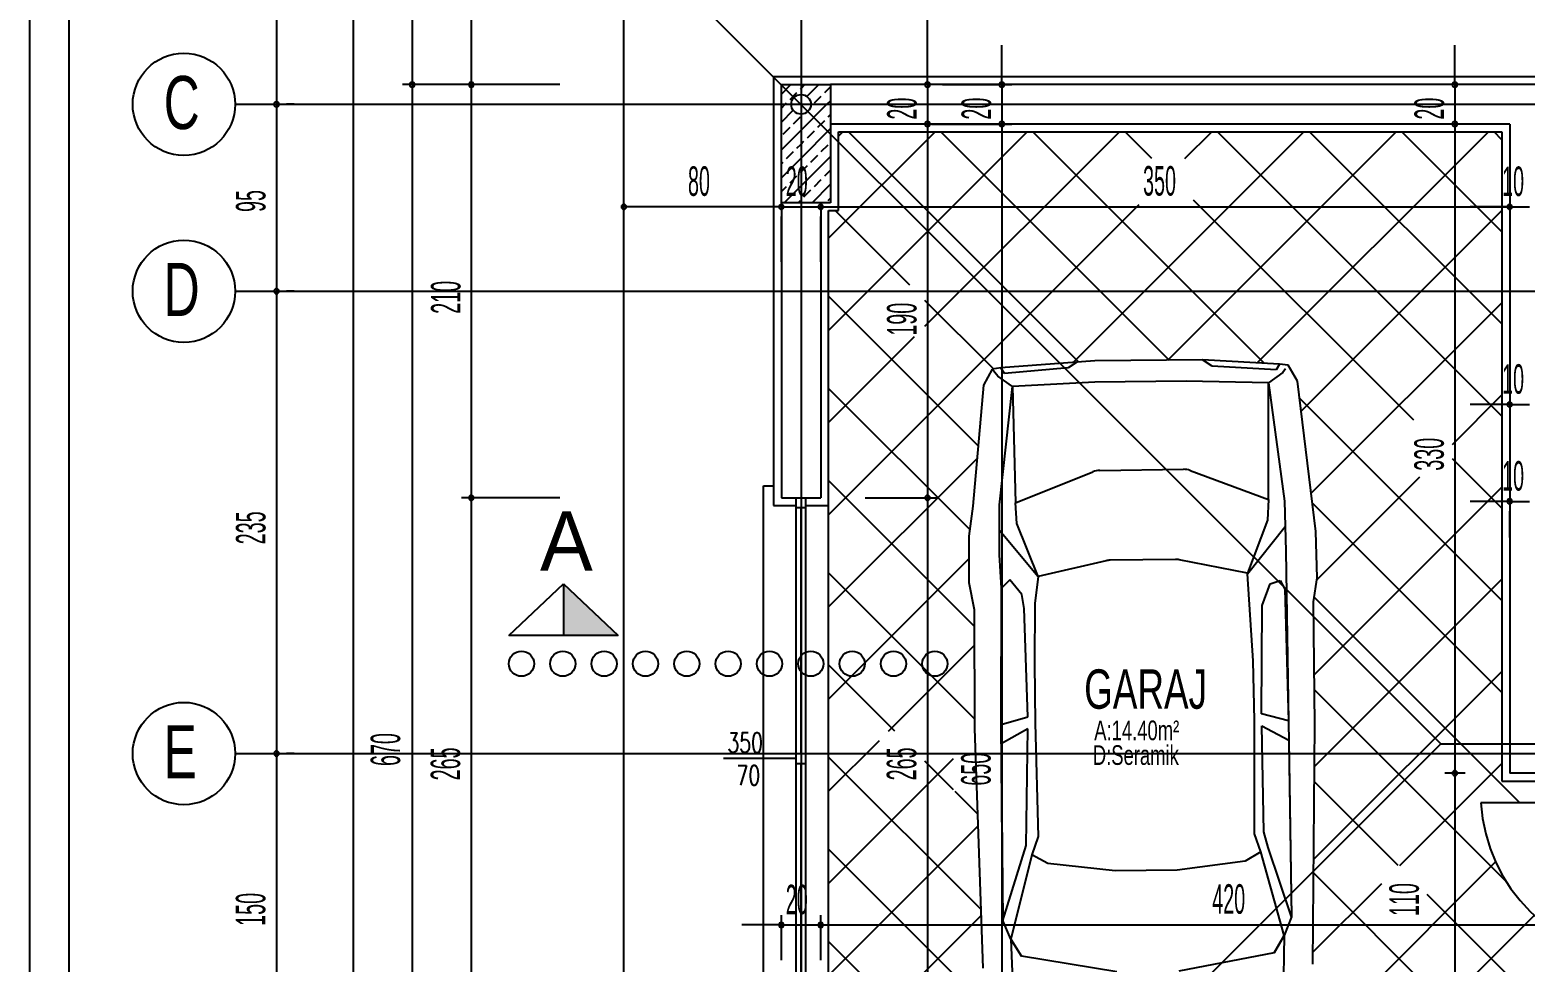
# Model space of a CAD drawing. Extents: x 3907.4 to 3911.57, y -3054.42 to -3053.7.
# Drawn here: x 3907.9346 to 3908.0865, y -3054.2312 to -3054.1365 of the extents above; entities that cross this region are included whole.
import ezdxf
from ezdxf.enums import TextEntityAlignment as Align

# ---------------------------------------------------------------- set-up
doc = ezdxf.new("R2010")
doc.units = 0
doc.header["$LTSCALE"] = 2
doc.header["$MEASUREMENT"] = 0
for name, pattern in [('ACAD_ISO03W100', [30, 12, -18]), ('ACAD_ISO07W100', [3.5, 0.5, -3]), ('ACAD_ISO10W100', [18, 12, -3, 0, -3])]:
    doc.linetypes.add(name, pattern=pattern)
doc.layers.get('0').update_dxf_attribs({"linetype": 'CONTINUOUS'})
for name, color, linetype in [('AKS', 11, 'CONTINUOUS'), ('DOĞRAMA', 2, 'CONTINUOUS'), ('DUVAR', 7, 'CONTINUOUS'), ('KOLON', 3, 'CONTINUOUS'), ('KOLTAR', 9, 'CONTINUOUS'), ('MB', 11, 'CONTINUOUS'), ('OLÇÜ', 6, 'CONTINUOUS'), ('SıVA', 6, 'CONTINUOUS'), ('TARAMA', 9, 'CONTINUOUS'), ('TEFRIŞ', 32, 'CONTINUOUS'), ('TEXT', 11, 'CONTINUOUS'), ('ÇATI', 7, 'CONTINUOUS')]:
    doc.layers.add(name, color=color, linetype=linetype)
doc.styles.add('DETAY', font='stylu.ttf', dxfattribs={"width": 0.7, "height": 13})
doc.styles.add('İSİM', font='comicbd.ttf')
doc.styles.add('KAPı-PEN', font='simplex.shx', dxfattribs={"width": 0.7, "height": 10})
doc.styles.add('MAHAL', font='stylu.ttf', dxfattribs={"width": 0.7, "height": 20})
doc.styles.add('ÖLÇÜ', font='stylu.ttf', dxfattribs={"width": 0.5})

msp = doc.modelspace()

# ---------------------------------------------------------------- hatches: boundary and pattern name
at = {"layer": 'TEXT'}
msp.add_hatch(color=256, dxfattribs=at).paths.add_polyline_path([(3907.988838486721, -3054.198015564022), (3907.994394329501, -3054.198015564022), (3907.988838486721, -3054.19277136427)])

# ---------------------------------------------------------------- linework, layer by layer
at = {"color": 0, "linetype": 'ByBlock'}
for centre, start, end in [((3907.973466956267, -3054.14202954204), 90, 270), ((3907.973466956267, -3054.14202954204), 90, 270), ((3907.973466956267, -3054.14202954204), 270, 90), ((3907.973466956267, -3054.14202954204), 270, 90), ((3907.979466956267, -3054.14202954204), 90, 270), ((3907.979466956267, -3054.14202954204), 90, 270), ((3907.979466956267, -3054.14202954204), 270, 90), ((3907.979466956267, -3054.14202954204), 270, 90), ((3908.025811377274, -3054.14202954204), 90, 270), ((3908.025811377274, -3054.14202954204), 90, 270), ((3908.025811377274, -3054.14202954204), 270, 90), ((3908.025811377274, -3054.14202954204), 270, 90), ((3908.033374437307, -3054.14202954204), 90, 270), ((3908.033374437307, -3054.14202954204), 270, 90), ((3908.079393063937, -3054.14202954204), 90, 270), ((3908.079393063937, -3054.14202954204), 270, 90), ((3907.959684897165, -3054.14402954204), 90, 270), ((3907.959684897165, -3054.14402954204), 90, 270), ((3907.959684897165, -3054.14402954204), 270, 90), ((3907.959684897165, -3054.14402954204), 270, 90), ((3908.025811377274, -3054.14602954204), 90, 270), ((3908.025811377274, -3054.14602954204), 90, 270), ((3908.025811377274, -3054.14602954204), 270, 90), ((3908.025811377274, -3054.14602954204), 270, 90), ((3908.033374437307, -3054.14602954204), 90, 270), ((3908.033374437307, -3054.14602954204), 90, 270), ((3908.033374437307, -3054.14602954204), 270, 90), ((3908.033374437307, -3054.14602954204), 270, 90), ((3908.079393063937, -3054.14602954204), 90, 270), ((3908.079393063937, -3054.14602954204), 90, 270), ((3908.079393063937, -3054.14602954204), 270, 90), ((3908.079393063937, -3054.14602954204), 270, 90), ((3907.994969865261, -3054.154447373722), 0, 180), ((3907.994969865261, -3054.154447373722), 180, 0), ((3908.010969865261, -3054.154447373722), 0, 180), ((3908.010969865261, -3054.154447373722), 0, 180), ((3908.010969865261, -3054.154447373722), 180, 0), ((3908.010969865261, -3054.154447373722), 180, 0), ((3908.014969865261, -3054.154447373722), 0, 180), ((3908.014969865261, -3054.154447373722), 0, 180), ((3908.014969865261, -3054.154447373722), 180, 0), ((3908.014969865261, -3054.154447373722), 180, 0), ((3908.084969865261, -3054.154447373722), 0, 180), ((3908.084969865261, -3054.154447373722), 0, 180), ((3908.084969865261, -3054.154447373722), 180, 0), ((3908.084969865261, -3054.154447373722), 180, 0), ((3907.959684897165, -3054.16302954204), 90, 270), ((3907.959684897165, -3054.16302954204), 90, 270), ((3907.959684897165, -3054.16302954204), 270, 90), ((3907.959684897165, -3054.16302954204), 270, 90), ((3908.084969865261, -3054.174548055858), 0, 180), ((3908.084969865261, -3054.174548055858), 180, 0), ((3907.979466956267, -3054.18402954204), 90, 270), ((3907.979466956267, -3054.18402954204), 90, 270), ((3907.979466956267, -3054.18402954204), 270, 90), ((3907.979466956267, -3054.18402954204), 270, 90), ((3908.025811377274, -3054.18402954204), 90, 270), ((3908.025811377274, -3054.18402954204), 90, 270), ((3908.025811377274, -3054.18402954204), 270, 90), ((3908.025811377274, -3054.18402954204), 270, 90), ((3908.084969865261, -3054.184396502022), 0, 180), ((3908.084969865261, -3054.184396502022), 180, 0), ((3907.959684897165, -3054.21002954204), 90, 270), ((3907.959684897165, -3054.21002954204), 90, 270), ((3907.959684897165, -3054.21002954204), 270, 90), ((3907.959684897165, -3054.21002954204), 270, 90), ((3908.079393063937, -3054.21202954204), 90, 270), ((3908.079393063937, -3054.21202954204), 90, 270), ((3908.079393063937, -3054.21202954204), 270, 90), ((3908.079393063937, -3054.21202954204), 270, 90), ((3908.010969865261, -3054.227459221437), 0, 180), ((3908.010969865261, -3054.227459221437), 180, 0), ((3908.014969865261, -3054.227459221437), 0, 180), ((3908.014969865261, -3054.227459221437), 0, 180), ((3908.014969865261, -3054.227459221437), 180, 0), ((3908.014969865261, -3054.227459221437), 180, 0)]:
    msp.add_arc(centre, 0.00025, start, end, dxfattribs=at)
at = {"layer": 'AKS', "linetype": 'ACAD_ISO10W100'}
for p, q in [((3908.012969865261, -3053.717968091759), (3908.012969865261, -3054.27602954204)), ((3907.955466956267, -3054.14402954204), (3908.330969865261, -3054.14402954204)), ((3907.955466956267, -3054.16302954204), (3908.330969865261, -3054.16302954204)), ((3907.955466956267, -3054.21002954204), (3908.146969865261, -3054.21002954204))]:
    msp.add_line(p, q, dxfattribs=at)
at = {"layer": 'AKS', "color": 6}
for p, q in [((3907.959684897165, -3054.04402954204), (3907.959684897165, -3054.14402954204)), ((3907.959684897165, -3054.14402954204), (3907.959684897165, -3054.16302954204)), ((3907.961466956267, -3054.14402954204), (3907.960684897165, -3054.14402954204)), ((3907.961466956267, -3054.14402954204), (3907.960684897165, -3054.14402954204)), ((3907.959684897165, -3054.16302954204), (3907.959684897165, -3054.21002954204)), ((3907.961466956267, -3054.16302954204), (3907.960684897165, -3054.16302954204)), ((3907.961466956267, -3054.16302954204), (3907.960684897165, -3054.16302954204)), ((3907.959684897165, -3054.21002954204), (3907.959684897165, -3054.24002954204)), ((3907.961466956267, -3054.21002954204), (3907.960684897165, -3054.21002954204)), ((3907.961466956267, -3054.21002954204), (3907.960684897165, -3054.21002954204))]:
    msp.add_line(p, q, dxfattribs=at)
at = {"layer": 'AKS'}
for centre, radius in [((3907.950266956267, -3054.14402954204), 0.005200000000000001), ((3908.012969865261, -3054.14402954204), 0.001), ((3907.950266956267, -3054.16302954204), 0.005200000000000001), ((3907.950266956267, -3054.21002954204), 0.005200000000000001)]:
    msp.add_circle(centre, radius, dxfattribs=at)
at = {"layer": 'DOĞRAMA'}
for p, q in [((3908.009169951851, -3054.238023657439), (3908.009169951851, -3054.182823657439)), ((3908.009169951851, -3054.182823657439), (3908.010169865261, -3054.182823657439)), ((3908.012469865261, -3054.23702954204), (3908.012469865261, -3054.18402954204)), ((3908.013469865261, -3054.23702954204), (3908.013469865261, -3054.18402954204)), ((3908.012469865261, -3054.18502954204), (3908.013469865261, -3054.18502954204)), ((3908.012969865261, -3054.21003262708), (3908.012969865261, -3054.18502954204)), ((3908.015769865261, -3054.23622954204), (3908.015769865261, -3054.18482954204)), ((3908.012469865261, -3054.21003262708), (3908.013469865261, -3054.21003262708)), ((3908.012469865261, -3054.21052954204), (3908.005092760672, -3054.21052954204)), ((3908.012469865261, -3054.211032627079), (3908.013469865261, -3054.211032627079)), ((3908.012969865261, -3054.23602954204), (3908.012969865261, -3054.211032627079))]:
    msp.add_line(p, q, dxfattribs=at)
at = {"layer": 'DOĞRAMA', "linetype": 'ACAD_ISO07W100'}
msp.add_line((3908.098170687792, -3054.21502954204), (3908.082048046212, -3054.21502954204), dxfattribs=at)
msp.add_arc((3908.099087538742, -3054.213982551727), 0.01707162834610178, 183.5161141898531, 266.9213847279347, dxfattribs=at)
at = {"layer": 'DUVAR'}
for p, q in [((3908.100969865261, -3054.14202954204), (3908.015969865261, -3054.14202954204)), ((3908.084969865261, -3054.14602954204), (3908.015969865261, -3054.14602954204)), ((3908.084969865261, -3054.14602954204), (3908.032969865261, -3054.14602954204)), ((3908.084969865261, -3054.14602954204), (3908.084969865261, -3054.21202954204)), ((3908.010969865261, -3054.15402954204), (3908.010969865261, -3054.18402954204)), ((3908.014969865261, -3054.15402954204), (3908.014969865261, -3054.18402954204)), ((3908.010969865261, -3054.18402954204), (3908.014969865261, -3054.18402954204)), ((3908.098969865261, -3054.21202954204), (3908.084969865261, -3054.21202954204))]:
    msp.add_line(p, q, dxfattribs=at)
at = {"layer": 'KOLON'}
for p, q in [((3908.010969865261, -3054.14202954204), (3908.015969865261, -3054.14202954204)), ((3908.010969865261, -3054.15402954204), (3908.010969865261, -3054.14202954204)), ((3908.015969865261, -3054.14202954204), (3908.015969865261, -3054.15402954204)), ((3908.015969865261, -3054.15402954204), (3908.010969865261, -3054.15402954204))]:
    msp.add_line(p, q, dxfattribs=at)
at = {"layer": 'KOLTAR'}
for p, q in [((3908.010969865261, -3054.143002701791), (3908.011943025012, -3054.14202954204)), ((3908.01184936653, -3054.143537414083), (3908.012556473311, -3054.142830307302)), ((3908.012910026701, -3054.142476753911), (3908.012969865261, -3054.142416915351)), ((3908.012969865261, -3054.142416915351), (3908.013357238573, -3054.14202954204)), ((3908.013570771589, -3054.143230222588), (3908.014771452137, -3054.14202954204)), ((3908.014324240264, -3054.143890967473), (3908.015031347045, -3054.143183860692)), ((3908.015384900435, -3054.142830307302), (3908.015969865261, -3054.142245342476)), ((3908.010969865261, -3054.144416915351), (3908.011357238573, -3054.14402954204)), ((3908.010969865261, -3054.145831128916), (3908.01217054581, -3054.144630448367)), ((3908.011357238573, -3054.14402954204), (3908.011495813139, -3054.143890967473)), ((3908.012969865261, -3054.146659556041), (3908.015599879262, -3054.14402954204)), ((3908.013938954246, -3054.144276253492), (3908.013970686873, -3054.144244520864)), ((3908.015599879262, -3054.14402954204), (3908.015969865261, -3054.143659556041)), ((3908.01220291992, -3054.146012287817), (3908.012910026701, -3054.145305181036)), ((3908.014677793654, -3054.146365841208), (3908.015384900435, -3054.145658734426)), ((3908.015738453826, -3054.145305181036), (3908.015969865261, -3054.145073769601)), ((3908.010969865261, -3054.148659556041), (3908.012969865261, -3054.146659556041)), ((3908.011142259748, -3054.147072947989), (3908.01184936653, -3054.146365841208)), ((3908.012969865261, -3054.149487983166), (3908.015969865261, -3054.146487983166)), ((3908.012969865261, -3054.148073769601), (3908.013263580092, -3054.14778005477)), ((3908.013617133483, -3054.147426501379), (3908.014324240264, -3054.146719394598)), ((3908.011495813139, -3054.149547821723), (3908.01220291992, -3054.148840714942)), ((3908.012556473311, -3054.148487161551), (3908.012969865261, -3054.148073769601)), ((3908.013970686873, -3054.149901375114), (3908.014677793654, -3054.149194268332)), ((3908.015031347045, -3054.148840714942), (3908.015738453826, -3054.148133608161)), ((3908.010969865261, -3054.151487983166), (3908.012969865261, -3054.149487983166)), ((3908.010969865261, -3054.150073769601), (3908.011142259748, -3054.149901375114)), ((3908.012969865261, -3054.15231641029), (3908.015969865261, -3054.14931641029)), ((3908.012969865261, -3054.150902196725), (3908.013617133483, -3054.150254928504)), ((3908.015384900435, -3054.151315588676), (3908.015969865261, -3054.15073062385)), ((3908.011256733511, -3054.15402954204), (3908.012969865261, -3054.15231641029)), ((3908.01184936653, -3054.152022695457), (3908.012556473311, -3054.151315588676)), ((3908.012910026701, -3054.150962035285), (3908.012969865261, -3054.150902196725)), ((3908.014085160636, -3054.15402954204), (3908.015969865261, -3054.152144837415)), ((3908.014324240264, -3054.152376248848), (3908.015031347045, -3054.151669142067)), ((3908.010969865261, -3054.152902196725), (3908.011495813139, -3054.152376248848)), ((3908.012670947071, -3054.15402954204), (3908.012910026701, -3054.15379046241)), ((3908.013263580092, -3054.15343690902), (3908.013970686873, -3054.152729802238)), ((3908.015738453826, -3054.15379046241), (3908.015969865261, -3054.153559050975))]:
    msp.add_line(p, q, dxfattribs=at)
at = {"layer": 'MB', "color": 3}
msp.add_line((3907.994969865261, -3054.29202954204), (3907.994969865261, -3054.12602954204), dxfattribs=at)
at = {"layer": 'OLÇÜ', "color": 6}
for p, q in [((3907.967466956266, -3053.98202954204), (3907.967466956266, -3054.27602954204)), ((3907.973466956267, -3054.04202954204), (3907.973466956267, -3054.14202954204)), ((3907.979466956267, -3054.11902954204), (3907.979466956267, -3054.14202954204)), ((3908.025811377274, -3054.14202954204), (3908.025811377274, -3054.12602954204)), ((3908.025811377274, -3054.14202954204), (3908.025811377274, -3054.13802954204)), ((3908.033374437307, -3054.14202954204), (3908.033374437307, -3054.13802954204)), ((3908.079393063937, -3054.14202954204), (3908.079393063937, -3054.13802954204)), ((3907.982466956267, -3054.14202954204), (3907.972466956267, -3054.14202954204)), ((3907.982466956267, -3054.14202954204), (3907.972466956267, -3054.14202954204)), ((3907.973466956267, -3054.14202954204), (3907.973466956267, -3054.27602954204)), ((3907.988466956267, -3054.14202954204), (3907.978466956266, -3054.14202954204)), ((3907.988466956267, -3054.14202954204), (3907.978466956266, -3054.14202954204)), ((3907.979466956267, -3054.14202954204), (3907.979466956267, -3054.18402954204)), ((3908.025811377274, -3054.14202954204), (3908.025811377274, -3054.14602954204)), ((3908.028930657144, -3054.14202954204), (3908.026811377274, -3054.14202954204)), ((3908.028930657144, -3054.14202954204), (3908.026811377274, -3054.14202954204)), ((3908.027337697508, -3054.14202954204), (3908.034374437307, -3054.14202954204)), ((3908.033374437307, -3054.14202954204), (3908.033374437307, -3054.14602954204)), ((3908.078598379177, -3054.14202954204), (3908.078393063936, -3054.14202954204)), ((3908.079393063937, -3054.14202954204), (3908.079393063937, -3054.14602954204)), ((3908.025811377274, -3054.14602954204), (3908.025811377274, -3054.18402954204)), ((3908.025811377274, -3054.14602954204), (3908.025811377274, -3054.15002954204)), ((3908.026233407767, -3054.14602954204), (3908.034374437307, -3054.14602954204)), ((3908.026233407767, -3054.14602954204), (3908.034374437307, -3054.14602954204)), ((3908.028930657144, -3054.14602954204), (3908.026811377274, -3054.14602954204)), ((3908.028930657144, -3054.14602954204), (3908.026811377274, -3054.14602954204)), ((3908.033374437307, -3054.14602954204), (3908.033374437307, -3054.27602954204)), ((3908.033374437307, -3054.14602954204), (3908.033374437307, -3054.15002954204)), ((3908.078598379177, -3054.14602954204), (3908.078393063936, -3054.14602954204)), ((3908.078598379177, -3054.14602954204), (3908.078393063936, -3054.14602954204)), ((3908.079393063937, -3054.14602954204), (3908.079393063937, -3054.21202954204)), ((3908.079393063937, -3054.14602954204), (3908.079393063937, -3054.15002954204)), ((3908.084969865261, -3054.150475386296), (3908.084969865261, -3054.153447373722)), ((3908.084969865261, -3054.150475386296), (3908.084969865261, -3054.153447373722)), ((3907.994969865261, -3054.155322048669), (3907.994969865261, -3054.153447373722)), ((3908.010969865261, -3054.154447373722), (3907.994969865261, -3054.154447373722)), ((3908.010969865261, -3054.154447373722), (3908.006969865261, -3054.154447373722)), ((3908.010969865261, -3054.154447373722), (3908.014969865261, -3054.154447373722)), ((3908.014969865261, -3054.154447373722), (3908.018969865261, -3054.154447373722)), ((3908.014969865261, -3054.154447373722), (3908.084969865261, -3054.154447373722)), ((3908.084969865261, -3054.154447373722), (3908.080969865261, -3054.154447373722)), ((3908.084969865261, -3054.154447373722), (3908.086969865261, -3054.154447373722)), ((3908.010969865261, -3054.16002954204), (3908.010969865261, -3054.155447373722)), ((3908.010969865261, -3054.16002954204), (3908.010969865261, -3054.155447373722)), ((3908.014969865261, -3054.16002954204), (3908.014969865261, -3054.155447373722)), ((3908.014969865261, -3054.16002954204), (3908.014969865261, -3054.155447373722)), ((3908.084969865261, -3054.171870712699), (3908.084969865261, -3054.175548055859)), ((3908.084969865261, -3054.174548055858), (3908.080969865261, -3054.174548055858)), ((3908.084969865261, -3054.174548055858), (3908.086969865261, -3054.174548055858)), ((3907.988466956267, -3054.18402954204), (3907.978466956266, -3054.18402954204)), ((3907.988466956267, -3054.18402954204), (3907.978466956266, -3054.18402954204)), ((3907.979466956267, -3054.18402954204), (3907.979466956267, -3054.23702954204)), ((3908.019469865261, -3054.18402954204), (3908.026811377274, -3054.18402954204)), ((3908.019469865261, -3054.18402954204), (3908.026811377274, -3054.18402954204)), ((3908.025811377274, -3054.18402954204), (3908.025811377274, -3054.23702954204)), ((3908.084969865261, -3054.184396502022), (3908.080969865261, -3054.184396502022)), ((3908.084969865261, -3054.184396502022), (3908.086969865261, -3054.184396502022)), ((3908.084969865261, -3054.188055174654), (3908.084969865261, -3054.185396502022)), ((3908.080437193792, -3054.21202954204), (3908.078393063936, -3054.21202954204)), ((3908.080437193792, -3054.21202954204), (3908.078393063936, -3054.21202954204)), ((3908.079393063937, -3054.21202954204), (3908.079393063937, -3054.23402954204)), ((3908.010969865261, -3054.23102954204), (3908.010969865261, -3054.226459221436)), ((3908.014969865261, -3054.23102954204), (3908.014969865261, -3054.226459221436)), ((3908.014969865261, -3054.23102954204), (3908.014969865261, -3054.226459221436)), ((3908.010969865261, -3054.227459221437), (3908.006969865261, -3054.227459221437)), ((3908.010969865261, -3054.227459221437), (3908.014969865261, -3054.227459221437)), ((3908.014969865261, -3054.227459221437), (3908.098969865261, -3054.227459221437)), ((3908.014969865261, -3054.227459221437), (3908.018969865261, -3054.227459221437))]:
    msp.add_line(p, q, dxfattribs=at)
at = {"layer": 'SıVA'}
for p, q in [((3908.016769865261, -3054.14122954204), (3908.010169865261, -3054.14122954204)), ((3908.010169865261, -3054.14122954204), (3908.010169865261, -3054.15482954204)), ((3908.101769865261, -3054.14122954204), (3908.015169865261, -3054.14122954204)), ((3908.016769865261, -3054.14682954204), (3908.084169865261, -3054.14682954204)), ((3908.016769865261, -3054.15482954204), (3908.016769865261, -3054.14682954204)), ((3908.084169865261, -3054.14682954204), (3908.084169865261, -3054.21282954204)), ((3908.010169865261, -3054.15322954204), (3908.010169865261, -3054.18482954204)), ((3908.015769865261, -3054.15482954204), (3908.016769865261, -3054.15482954204)), ((3908.015769865261, -3054.18482954204), (3908.015769865261, -3054.15482954204)), ((3908.010169865261, -3054.18482954204), (3908.012469865261, -3054.18482954204)), ((3908.013469865261, -3054.18482954204), (3908.015769865261, -3054.18482954204)), ((3908.084169865261, -3054.21282954204), (3908.098169865261, -3054.21282954204))]:
    msp.add_line(p, q, dxfattribs=at)
at = {"layer": 'TARAMA'}
for p, q in [((3908.015769865261, -3054.157648138274), (3908.026588461495, -3054.14682954204)), ((3908.015769865261, -3054.167017303125), (3908.035957626346, -3054.14682954204)), ((3908.016769865261, -3054.147278973423), (3908.017219296644, -3054.14682954204)), ((3908.041190511713, -3054.170226908834), (3908.017793144918, -3054.14682954204)), ((3908.025561377274, -3054.166594955962), (3908.045326791197, -3054.14682954204)), ((3908.050367579291, -3054.170034811562), (3908.027162309769, -3054.14682954204)), ((3908.060065653731, -3054.170363721152), (3908.03653147462, -3054.14682954204)), ((3908.040626058734, -3054.170268604204), (3908.064065120898, -3054.14682954204)), ((3908.048616933817, -3054.149545836387), (3908.04590063947, -3054.14682954204)), ((3908.050227698829, -3054.17003612896), (3908.073434285749, -3054.14682954204)), ((3908.0519796617, -3054.149545836387), (3908.054695956047, -3054.14682954204)), ((3908.084169865261, -3054.17572960298), (3908.055269804321, -3054.14682954204)), ((3908.059312401438, -3054.170320591201), (3908.082803450599, -3054.14682954204)), ((3908.084169865261, -3054.166360438129), (3908.064638969172, -3054.14682954204)), ((3908.084169865261, -3054.156991273278), (3908.074008134023, -3054.14682954204)), ((3908.084169865261, -3054.147622108428), (3908.083377298874, -3054.14682954204)), ((3908.075220881052, -3054.176149783621), (3908.05284962368, -3054.153778526249)), ((3908.015769865261, -3054.185755632826), (3908.047328124365, -3054.154197373722)), ((3908.024010510082, -3054.162416072055), (3908.016423980067, -3054.15482954204)), ((3908.063774803137, -3054.175227354353), (3908.084169865261, -3054.154832292229)), ((3908.03096398968, -3054.178738716503), (3908.015769865261, -3054.163544592084)), ((3908.032514579767, -3054.170920141739), (3908.025561377274, -3054.163966939246)), ((3908.064799853666, -3054.183571468675), (3908.084169865261, -3054.16420145708)), ((3908.015769865261, -3054.176386467975), (3908.024513321211, -3054.167643012025)), ((3908.030106577823, -3054.187250469496), (3908.015769865261, -3054.172913756935)), ((3908.079143063936, -3054.178597423255), (3908.084169865261, -3054.173570621931)), ((3908.084169865261, -3054.194467932681), (3908.063613115214, -3054.173911182635)), ((3908.015769865261, -3054.195124797677), (3908.030849285676, -3054.180045377262)), ((3908.084169865261, -3054.185098767831), (3908.079143063936, -3054.180071966506)), ((3908.030564409176, -3054.1970774657), (3908.015769865261, -3054.182282921786)), ((3908.065373711661, -3054.19236677553), (3908.075831186733, -3054.181909300459)), ((3908.065122461702, -3054.20198719034), (3908.084169865261, -3054.182939786781)), ((3908.084169865261, -3054.203837097532), (3908.064925286777, -3054.184592519048)), ((3908.015769865261, -3054.204493962528), (3908.03001467602, -3054.190249151769)), ((3908.030603492944, -3054.206485714319), (3908.015769865261, -3054.191652086636)), ((3908.065149429706, -3054.211329387187), (3908.084169865261, -3054.192308951632)), ((3908.085993144919, -3054.21502954204), (3908.065100663554, -3054.194137060676)), ((3908.02186845792, -3054.207764534719), (3908.030572646463, -3054.199060346177)), ((3908.022513148494, -3054.207764534719), (3908.015769865261, -3054.201021251487)), ((3908.065067154645, -3054.220780827099), (3908.084169865261, -3054.201678116483)), ((3908.084587493078, -3054.22299305505), (3908.065142379721, -3054.203547941693)), ((3908.015769865261, -3054.213863127378), (3908.020931801871, -3054.208701190768)), ((3908.031237089029, -3054.225857640106), (3908.015769865261, -3054.210390416338)), ((3908.015769865261, -3054.223232292229), (3908.028472899971, -3054.210529257519)), ((3908.028472899971, -3054.213724286197), (3908.025561377274, -3054.2108127635)), ((3908.07380107454, -3054.221416072055), (3908.084169865261, -3054.211047281333)), ((3908.073641345231, -3054.221416072055), (3908.065135666997, -3054.21291039382)), ((3908.030904910927, -3054.216156297153), (3908.028640344687, -3054.213891730913)), ((3908.015769865261, -3054.23260145708), (3908.030948284661, -3054.21742303768)), ((3908.031494384827, -3054.235484100754), (3908.015769865261, -3054.219759581189)), ((3908.064875406985, -3054.23971090446), (3908.083544028967, -3054.221042282478)), ((3908.084169865261, -3054.241313756935), (3908.065054811987, -3054.222198703661)), ((3908.064984879583, -3054.230232267012), (3908.071981643731, -3054.223235502863)), ((3908.085454815217, -3054.23322954204), (3908.076589257201, -3054.224363984024)), ((3908.015769865261, -3054.24197062193), (3908.031258468033, -3054.226482019158)), ((3908.065100845623, -3054.248854630673), (3908.087461644243, -3054.226493832052)), ((3908.030541269388, -3054.243900150166), (3908.015769865261, -3054.229128746039))]:
    msp.add_line(p, q, dxfattribs=at)
at = {"layer": 'TEFRIŞ'}
for p, q in [((3908.042830021741, -3054.17010580047), (3908.033270340181, -3054.170811961076)), ((3908.041077040175, -3054.170164728844), (3908.040107007859, -3054.170832506931)), ((3908.053762872946, -3054.1700028346), (3908.042830021741, -3054.17010580047)), ((3908.061583547521, -3054.170450633179), (3908.053762872946, -3054.1700028346)), ((3908.054749630692, -3054.170645640496), (3908.053762872946, -3054.1700028346)), ((3908.061583547521, -3054.170450633179), (3908.061239629425, -3054.171025408731)), ((3908.062472531172, -3054.170554050086), (3908.061583547521, -3054.170450633179)), ((3908.063400464278, -3054.172180161895), (3908.062472531172, -3054.170554050086)), ((3908.032390126597, -3054.17093795615), (3908.031503993211, -3054.172587218739)), ((3908.033270340181, -3054.170811961076), (3908.032390126597, -3054.17093795615)), ((3908.032672027575, -3054.171306934106), (3908.032390126597, -3054.17093795615)), ((3908.032953928552, -3054.171675912061), (3908.032672027575, -3054.171306934106)), ((3908.034443493272, -3054.172700642527), (3908.032953928552, -3054.171675912061)), ((3908.03362881424, -3054.17137777283), (3908.033270340181, -3054.170811961076)), ((3908.040107007859, -3054.170832506931), (3908.03362881424, -3054.17137777283)), ((3908.061239629425, -3054.171025408731), (3908.054749630692, -3054.170645640496)), ((3908.061927745079, -3054.171306153592), (3908.060464477286, -3054.172342017861)), ((3908.062200138125, -3054.170930101839), (3908.061927745079, -3054.171306153592)), ((3908.031503993211, -3054.172587218739), (3908.030423465674, -3054.184896143302)), ((3908.033139515764, -3054.184729717694), (3908.034443493272, -3054.172700642527)), ((3908.042808970044, -3054.172279193281), (3908.034443493272, -3054.172700642527)), ((3908.034443493272, -3054.172700642527), (3908.034751833835, -3054.184530013727)), ((3908.052091308543, -3054.1721607338), (3908.042808970044, -3054.172279193281)), ((3908.060464477286, -3054.172342017861), (3908.052091308543, -3054.1721607338)), ((3908.060458455223, -3054.184201950597), (3908.060464477286, -3054.172342017861)), ((3908.060464477286, -3054.172342017861), (3908.062075344544, -3054.184360444017)), ((3908.06527870559, -3054.187469418183), (3908.063400464278, -3054.172180161895)), ((3908.043313481131, -3054.181242140428), (3908.051815691448, -3054.181133636798)), ((3908.034751833835, -3054.184530013727), (3908.042631779821, -3054.181377944205)), ((3908.052500636386, -3054.181251999689), (3908.060458455223, -3054.184201950597)), ((3908.060458455223, -3054.184201950597), (3908.060371061285, -3054.186311835196)), ((3908.030423465674, -3054.184896143302), (3908.030016537351, -3054.187919427429)), ((3908.033138064927, -3054.187320023181), (3908.033139515764, -3054.184729717694)), ((3908.034893042453, -3054.186636980944), (3908.034751833835, -3054.184530013727)), ((3908.062075344544, -3054.184360444017), (3908.062211935995, -3054.189467720152)), ((3908.037054810391, -3054.192030769984), (3908.034893042453, -3054.186636980944)), ((3908.060371061285, -3054.186311835196), (3908.058346826582, -3054.191694980365)), ((3908.058347644032, -3054.191759034793), (3908.062142898138, -3054.186949868883)), ((3908.030016537351, -3054.187919427429), (3908.030012773431, -3054.19263051805)), ((3908.033133303789, -3054.189838816259), (3908.033138064927, -3054.187320023181)), ((3908.033138064927, -3054.187320023181), (3908.037054810391, -3054.192030769984)), ((3908.065402692833, -3054.192178878467), (3908.06527870559, -3054.187469418183)), ((3908.033327062171, -3054.193217628147), (3908.033133303789, -3054.189838816259)), ((3908.051002924383, -3054.190290375899), (3908.044367915143, -3054.190375050656)), ((3908.062211935995, -3054.189467720152), (3908.062501108412, -3054.206727364854)), ((3908.043961554173, -3054.190424315339), (3908.037054810391, -3054.192030769984)), ((3908.058346826582, -3054.191694980365), (3908.051394401263, -3054.190326030722)), ((3908.058923938361, -3054.200594623147), (3908.058347644032, -3054.191759034793)), ((3908.030012773431, -3054.19263051805), (3908.030557405268, -3054.195391484359)), ((3908.033301362863, -3054.207065883114), (3908.033327062171, -3054.193217628147)), ((3908.033327062171, -3054.193217628147), (3908.033301362863, -3054.207065883114)), ((3908.034187987285, -3054.192372801363), (3908.033327062171, -3054.193217628147)), ((3908.035416233102, -3054.19386891425), (3908.034187987285, -3054.192372801363)), ((3908.037054810391, -3054.192030769984), (3908.036729280891, -3054.194774725341)), ((3908.059827549555, -3054.194964889093), (3908.060627429048, -3054.192791279881)), ((3908.060627429048, -3054.192791279881), (3908.061663364079, -3054.192439085612)), ((3908.061663364079, -3054.192439085612), (3908.062128654151, -3054.193332498337)), ((3908.062128654151, -3054.193332498337), (3908.062483557311, -3054.206693465364)), ((3908.065028269686, -3054.194606420415), (3908.065402692833, -3054.192178878467)), ((3908.035657198548, -3054.195273346626), (3908.035416233102, -3054.19386891425)), ((3908.036729280891, -3054.194774725341), (3908.036704183301, -3054.200878187537)), ((3908.065186840226, -3054.207031811866), (3908.065028269686, -3054.194606420415)), ((3908.030557405268, -3054.195391484359), (3908.030607594768, -3054.207473105779)), ((3908.03599709217, -3054.206307352621), (3908.035657198548, -3054.195273346626)), ((3908.059769348641, -3054.206003975496), (3908.059827549555, -3054.194964889093)), ((3908.036704183301, -3054.200878187537), (3908.036756959964, -3054.206945172535)), ((3908.059026005144, -3054.206660979114), (3908.058923938361, -3054.200594623147)), ((3908.033301362863, -3054.207065883114), (3908.03599709217, -3054.206307352621)), ((3908.036756959964, -3054.206945172535), (3908.037047974487, -3054.218469916772)), ((3908.059029190793, -3054.218189396569), (3908.059026005144, -3054.206660979114)), ((3908.062483557311, -3054.206693465364), (3908.059769348641, -3054.206003975496)), ((3908.062501108412, -3054.206727364854), (3908.062816262517, -3054.22664372746)), ((3908.030607594768, -3054.207473105779), (3908.031442721535, -3054.231863187877)), ((3908.033477886182, -3054.227018138373), (3908.033301362863, -3054.207065883114)), ((3908.036012592709, -3054.207521955668), (3908.03330591572, -3054.209042622946)), ((3908.035841799441, -3054.219360566539), (3908.036012592709, -3054.207521955668)), ((3908.059784849179, -3054.207218578542), (3908.062529451295, -3054.208669677609)), ((3908.059998916202, -3054.217975948609), (3908.059784849179, -3054.207218578542)), ((3908.06497440747, -3054.231435262725), (3908.065186840226, -3054.207031811866)), ((3908.03330591572, -3054.209042622946), (3908.033477886182, -3054.227018138373)), ((3908.062529451295, -3054.208669677609), (3908.062816262517, -3054.22664372746)), ((3908.037047974487, -3054.218469916772), (3908.036423431481, -3054.220334850794)), ((3908.059701122533, -3054.220037785221), (3908.059029190793, -3054.218189396569)), ((3908.060419646645, -3054.219590987157), (3908.059998916202, -3054.217975948609)), ((3908.033477886182, -3054.227018138373), (3908.035841799441, -3054.219360566539)), ((3908.036423431481, -3054.220334850794), (3908.034287294082, -3054.228893029248)), ((3908.038050259083, -3054.221209530393), (3908.036423431481, -3054.220334850794)), ((3908.059701122533, -3054.220037785221), (3908.05809714611, -3054.220953695741)), ((3908.062054964448, -3054.228538663392), (3908.059701122533, -3054.220037785221)), ((3908.062816262517, -3054.22664372746), (3908.060419646645, -3054.219590987157)), ((3908.044898467938, -3054.22194942149), (3908.038050259083, -3054.221209530393)), ((3908.051188385407, -3054.22186915073), (3908.044898467938, -3054.22194942149)), ((3908.05809714611, -3054.220953695741), (3908.051188385407, -3054.22186915073)), ((3908.062816262517, -3054.22664372746), (3908.062054964448, -3054.228538663392)), ((3908.034287294082, -3054.228893029248), (3908.033477886182, -3054.227018138373)), ((3908.03536158271, -3054.230618983989), (3908.034287294082, -3054.228893029248)), ((3908.034287294081, -3054.228893029248), (3908.035212306028, -3054.251628991271)), ((3908.034287294082, -3054.228893029248), (3908.03536158271, -3054.230618983989)), ((3908.062054964448, -3054.228538663392), (3908.061025071144, -3054.230291471313)), ((3908.061025071144, -3054.230291471313), (3908.062054964448, -3054.228538663392)), ((3908.062054964448, -3054.228538663392), (3908.061710463514, -3054.251290826703)), ((3908.04506201648, -3054.232224277815), (3908.03536158271, -3054.230618983989)), ((3908.061025071144, -3054.230291471313), (3908.051368762813, -3054.232143792289))]:
    msp.add_line(p, q, dxfattribs=at)
for centre, radius, start, end in [((3908.051839947129, -3054.183034282031), 0.001900800000111286, 69.66033606837163, 90.73115836997411), ((3908.043337736813, -3054.183142785661), 0.001900799999697663, 90.73115836997411, 111.8019806973881), ((3908.051027180064, -3054.192191021132), 0.001900799999735647, 78.86081875573238, 90.73115836997411), ((3908.044392170824, -3054.192275695889), 0.001900799999740948, 90.73115836997411, 103.0937437462768)]:
    msp.add_arc(centre, radius, start, end, dxfattribs=at)
at = {"layer": 'TEXT', "color": 30}
msp.add_line((3907.934622368073, -3054.419684015943), (3907.934622368073, -3053.696480489184), dxfattribs=at)
at = {"layer": 'TEXT', "color": 5, "ltscale": 50}
msp.add_line((3907.938622368073, -3054.412684015943), (3907.938622368073, -3053.703480489184), dxfattribs=at)
at = {"layer": 'TEXT'}
for p, q in [((3907.983282643941, -3054.198015564022), (3907.988838486721, -3054.19277136427)), ((3907.988838486721, -3054.19277136427), (3907.994394329501, -3054.198015564022)), ((3907.988838486721, -3054.19277136427), (3907.988838486721, -3054.198015564022)), ((3907.994394329501, -3054.198015564022), (3907.983282643941, -3054.198015564022))]:
    msp.add_line(p, q, dxfattribs=at)
for centre in [(3907.984562643941, -3054.200897329191), (3907.988762643941, -3054.200897329191), (3907.992962643941, -3054.200897329191), (3907.997162643941, -3054.200897329191), (3908.001362643941, -3054.200897329191), (3908.005562643941, -3054.200897329191), (3908.009762643941, -3054.200897329191), (3908.013962643941, -3054.200897329191), (3908.018162643941, -3054.200897329191), (3908.022362643941, -3054.200897329191), (3908.026562643941, -3054.200897329191)]:
    msp.add_circle(centre, 0.00128, dxfattribs=at)
at = {"layer": 'ÇATI', "color": 9, "linetype": 'ACAD_ISO03W100', "ltscale": 0.3}
for p, q in [((3907.994969865261, -3054.12602954204), (3908.077969865261, -3054.20902954204)), ((3907.994969865261, -3054.29202954204), (3908.077969865261, -3054.20902954204)), ((3908.077969865261, -3054.20902954204), (3908.134969865261, -3054.20902954204))]:
    msp.add_line(p, q, dxfattribs=at)

# ---------------------------------------------------------------- texts
at = {"layer": 'AKS', "style": 'MAHAL', "width": 0.7}
for s, p in [('C', (3907.948219804224, -3054.146545491922)), ('D', (3907.948219804224, -3054.165545491922)), ('E', (3907.948219804224, -3054.212545491922))]:
    msp.add_text(s, height=0.0054, dxfattribs=at).set_placement(p)
at = {"layer": 'AKS', "color": 62, "style": 'ÖLÇÜ', "width": 0.5}
for s, p in [('95', (3907.958555321763, -3054.154972441015)), ('235', (3907.958555321763, -3054.188756482011)), ('150', (3907.958544340796, -3054.227545281425))]:
    msp.add_text(s, height=0.003, rotation=90, dxfattribs=at).set_placement(p)
at = {"layer": 'DOĞRAMA', "style": 'KAPı-PEN', "width": 0.7}
for s, p in [('350', (3908.00549426568, -3054.209922433837)), ('70', (3908.006416381702, -3054.213252746092))]:
    msp.add_text(s, height=0.002, dxfattribs=at).set_placement(p)
at = {"layer": 'OLÇÜ', "color": 62, "style": 'ÖLÇÜ', "width": 0.5}
for s, p in [('20', (3908.02471474477, -3054.145580603533)), ('20', (3908.032277804803, -3054.145580603533)), ('20', (3908.078296431433, -3054.145580603533)), ('210', (3907.978370323763, -3054.16532511305)), ('190', (3908.02470156761, -3054.167545281425)), ('330', (3908.0782744695, -3054.181278992992)), ('670', (3907.97224074836, -3054.211296562538)), ('265', (3907.978337380864, -3054.212756482011)), ('265', (3908.024681801871, -3054.212756482011)), ('650', (3908.032233880938, -3054.213296562538)), ('110', (3908.075742624698, -3054.226545281425))]:
    msp.add_text(s, height=0.003, rotation=90, dxfattribs=at).set_placement(p)
for s, p in [('80', (3908.001483042421, -3054.153333171672)), ('20', (3908.011418803768, -3054.153350741218)), ('350', (3908.047720414309, -3054.153306817353)), ('10', (3908.084198635393, -3054.153350741218)), ('10', (3908.084198635393, -3054.173451423355)), ('10', (3908.084198635393, -3054.183299869518)), ('20', (3908.011418803768, -3054.226362588933)), ('420', (3908.054746768629, -3054.226314272681))]:
    msp.add_text(s, height=0.003, dxfattribs=at).set_placement(p)
at = {"layer": 'TEXT', "width": 0.7}
for s, height, style, p in [('GARAJ', 0.004, 'MAHAL', (3908.041737262994, -3054.205472935263)), ('A:14.40m²', 0.002, 'DETAY', (3908.042756876685, -3054.208673202093)), ('D:Seramik', 0.002, 'DETAY', (3908.042618515709, -3054.211183507641))]:
    msp.add_text(s, height=height, dxfattribs=dict(at, style=style)).set_placement(p)
at = {"layer": 'TEXT', "style": 'İSİM'}
msp.add_attdef('A', text='A', height=0.006, dxfattribs=at).set_placement((3907.9891294288, -3054.191422047241), align=Align.CENTER)

doc.saveas('drawing.dxf')
